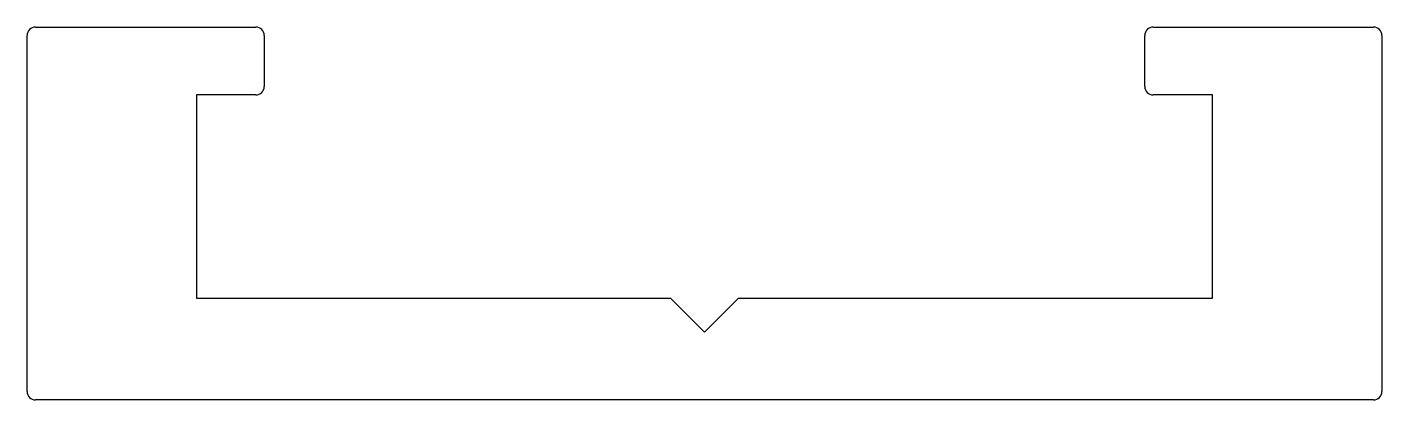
# Model space of a CAD drawing. Extents: x 2648.5 to 2688.5, y 1608.4 to 1619.4.
import ezdxf

# ---------------------------------------------------------------- set-up
doc = ezdxf.new("R2010")
doc.units = 0
doc.layers.get('0').update_dxf_attribs({"linetype": 'CONTINUOUS'})

msp = doc.modelspace()

# ---------------------------------------------------------------- linework, layer by layer
at = {"color": 0}
for p, q in [((2648.753, 1619.392), (2655.253, 1619.392)), ((2681.753, 1619.392), (2688.253, 1619.392)), ((2648.503, 1608.642), (2648.503, 1619.142)), ((2655.503, 1619.142), (2655.503, 1617.642)), ((2681.503, 1617.642), (2681.503, 1619.142)), ((2688.503, 1619.142), (2688.503, 1608.642)), ((2655.253, 1617.392), (2653.503, 1617.392)), ((2653.503, 1617.392), (2653.503, 1611.392)), ((2683.503, 1617.392), (2681.753, 1617.392)), ((2683.503, 1611.392), (2683.503, 1617.392)), ((2653.503, 1611.392), (2667.503, 1611.392)), ((2667.503, 1611.392), (2668.503, 1610.392)), ((2668.503, 1610.392), (2669.503, 1611.392)), ((2669.503, 1611.392), (2683.503, 1611.392)), ((2688.253, 1608.392), (2648.753, 1608.392))]:
    msp.add_line(p, q, dxfattribs=at)
for centre, start, end in [((2648.753, 1619.142), 90, 180), ((2655.253, 1619.142), 0, 90), ((2681.753, 1619.142), 90, 180), ((2688.253, 1619.142), 0, 90), ((2655.253, 1617.642), 270, 0), ((2681.753, 1617.642), 180, 270), ((2648.753, 1608.642), 180, 270), ((2688.253, 1608.642), 270, 0)]:
    msp.add_arc(centre, 0.25, start, end, dxfattribs=at)

doc.saveas('drawing.dxf')
